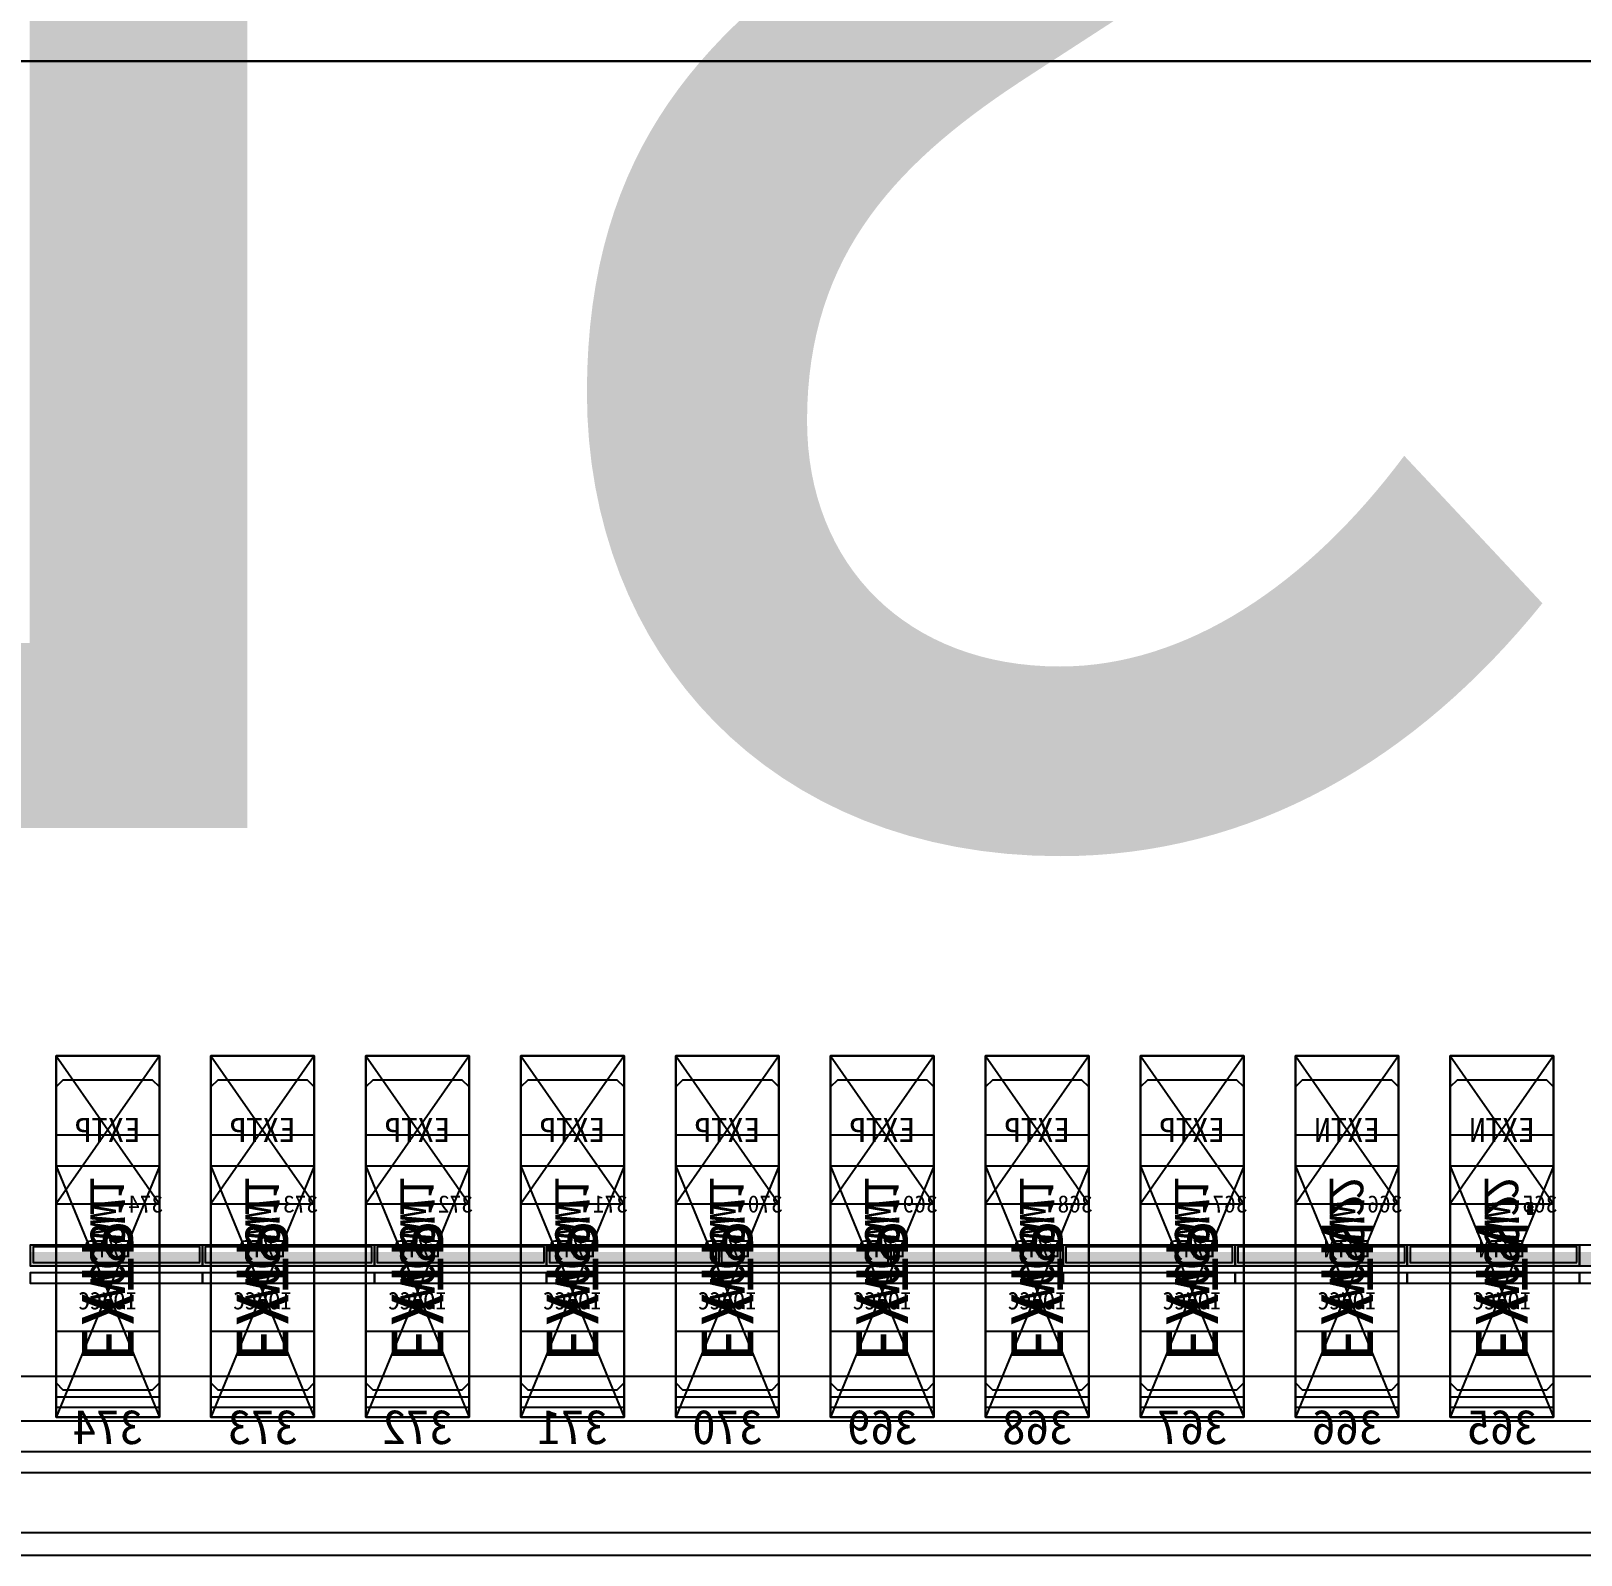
# Model space of a CAD drawing. Header units: millimetres. Extents: x 427 to 2444, y 137 to 817.
# Drawn here: x 1132.4971 to 1132.9473, y 300.7749 to 301.2176 of the extents above; entities that cross this region are included whole.
import ezdxf
from ezdxf.enums import TextEntityAlignment as Align

# ---------------------------------------------------------------- set-up
doc = ezdxf.new("R2010")
doc.units = ezdxf.units.MM
for name, color, linetype in [('L0', 211, 'Continuous'), ('L102', 91, 'Continuous'), ('L114', 213, 'Continuous'), ('L240', 60, 'Continuous'), ('L241', 200, 'Continuous'), ('L242', 51, 'Continuous'), ('L245', 53, 'Continuous'), ('L246', 93, 'Continuous'), ('L248', 171, 'Continuous'), ('L59', 140, 'Continuous'), ('L63', 4, 'Continuous'), ('L98', 150, 'Continuous')]:
    doc.layers.add(name, color=color, linetype=linetype)
doc.styles.add('txt', font='simhei.ttf')

# ---------------------------------------------------------------- blocks, each defined once
blk = doc.blocks.new('HX8394_F_PAD')
at = {"layer": 'L0'}
blk.add_lwpolyline([(-13.86, -0.4025), (-13.86, 0.4025), (13.86, 0.4025), (13.86, -0.4025), (-13.86, -0.4025)], close=True, dxfattribs=at)
at = {"layer": 'L241'}
blk.add_lwpolyline([(-13.9, -0.435), (-13.9, 0.435), (13.9, 0.435), (13.9, -0.435), (-13.9, -0.435)], close=True, dxfattribs=at)
at = {"layer": 'L242'}
for points in [[(2.7095, -0.3935), (2.7075, -0.3915), (2.7075, -0.3055), (2.7095, -0.3035), (2.7355, -0.3035), (2.7375, -0.3055), (2.7375, -0.3915), (2.7355, -0.3935), (2.7095, -0.3935)], [(2.7545, -0.3935), (2.7525, -0.3915), (2.7525, -0.3055), (2.7545, -0.3035), (2.7805, -0.3035), (2.7825, -0.3055), (2.7825, -0.3915), (2.7805, -0.3935), (2.7545, -0.3935)], [(2.7995, -0.3935), (2.7975, -0.3915), (2.7975, -0.3055), (2.7995, -0.3035), (2.8255, -0.3035), (2.8275, -0.3055), (2.8275, -0.3915), (2.8255, -0.3935), (2.7995, -0.3935)], [(2.8445, -0.3935), (2.8425, -0.3915), (2.8425, -0.3055), (2.8445, -0.3035), (2.8705, -0.3035), (2.8725, -0.3055), (2.8725, -0.3915), (2.8705, -0.3935), (2.8445, -0.3935)], [(2.8895, -0.3935), (2.8875, -0.3915), (2.8875, -0.3055), (2.8895, -0.3035), (2.9155, -0.3035), (2.9175, -0.3055), (2.9175, -0.3915), (2.9155, -0.3935), (2.8895, -0.3935)], [(2.9345, -0.3935), (2.9325, -0.3915), (2.9325, -0.3055), (2.9345, -0.3035), (2.9605, -0.3035), (2.9625, -0.3055), (2.9625, -0.3915), (2.9605, -0.3935), (2.9345, -0.3935)], [(2.9795, -0.3935), (2.9775, -0.3915), (2.9775, -0.3055), (2.9795, -0.3035), (3.0055, -0.3035), (3.0075, -0.3055), (3.0075, -0.3915), (3.0055, -0.3935), (2.9795, -0.3935)], [(3.0245, -0.3935), (3.0225, -0.3915), (3.0225, -0.3055), (3.0245, -0.3035), (3.0505, -0.3035), (3.0525, -0.3055), (3.0525, -0.3915), (3.0505, -0.3935), (3.0245, -0.3935)], [(3.0695, -0.3935), (3.0675, -0.3915), (3.0675, -0.3055), (3.0695, -0.3035), (3.0955, -0.3035), (3.0975, -0.3055), (3.0975, -0.3915), (3.0955, -0.3935), (3.0695, -0.3935)], [(3.1145, -0.3935), (3.1125, -0.3915), (3.1125, -0.3055), (3.1145, -0.3035), (3.1405, -0.3035), (3.1425, -0.3055), (3.1425, -0.3915), (3.1405, -0.3935), (3.1145, -0.3935)]]:
    blk.add_lwpolyline(points, close=True, dxfattribs=at)
at = {"layer": 'L240', "style": 'txt'}
for s, p in [('VCSW2', (2.7225, -0.3485)), ('VCSW2', (2.7675, -0.3485)), ('VCSW1', (2.8125, -0.3485)), ('VCSW1', (2.8575, -0.3485)), ('VCSW1', (2.9025, -0.3485)), ('VCSW1', (2.9475, -0.3485)), ('VCSW1', (2.9925, -0.3485)), ('VCSW1', (3.0375, -0.3485)), ('VCSW1', (3.0825, -0.3485)), ('VCSW1', (3.1275, -0.3485))]:
    blk.add_text(s, height=0.01, rotation=90, dxfattribs=at).set_placement(p, align=Align.MIDDLE_CENTER)
at = {"layer": 'L248', "style": 'txt'}
blk.add_text('27800x870(include SR&SL)', height=0.5, dxfattribs=at).set_placement((-0.381772, 0.019694), align=Align.MIDDLE_CENTER)
blk = doc.blocks.new('NTBUMP_73X30')
at = {"color": 5, "linetype": 'Continuous'}
blk.add_lwpolyline([(-0.015, 0.04), (0.015, -0.033), (0.015, 0.04), (-0.015, -0.033)], dxfattribs=at)
at = {"layer": 'L242', "color": 5}
blk.add_lwpolyline([(-0.015, -0.033), (-0.015, 0.04), (0.015, 0.04), (0.015, -0.033), (-0.015, -0.033)], close=True, dxfattribs=at)
blk = doc.blocks.new('ILI9881C_AA_NTBUMP_PM_875UM')
at = {"layer": 'L241'}
blk.add_lwpolyline([(-13.92, -0.4375), (-13.92, 0.4375), (13.92, 0.4375), (13.92, -0.4375), (-13.92, -0.4375)], close=True, dxfattribs=at)
for p in [(2.7225, -0.3645), (2.7675, -0.3645), (2.8125, -0.3645), (2.8575, -0.3645), (2.9025, -0.3645), (2.9475, -0.3645), (2.9925, -0.3645), (3.0375, -0.3645), (3.0825, -0.3645), (3.1275, -0.3645)]:
    blk.add_blockref('NTBUMP_73X30', p)
at = {"layer": 'L246', "style": 'txt'}
for s, p in [('EXTN', (2.7225, -0.361)), ('EXTN', (2.7675, -0.361)), ('EXTP', (2.8125, -0.361)), ('EXTP', (2.8575, -0.361)), ('EXTP', (2.9025, -0.361)), ('EXTP', (2.9475, -0.361)), ('EXTP', (2.9925, -0.361)), ('EXTP', (3.0375, -0.361)), ('EXTP', (3.0825, -0.361)), ('EXTP', (3.1275, -0.361))]:
    blk.add_text(s, height=0.015, rotation=90, dxfattribs=at).set_placement(p, align=Align.MIDDLE_CENTER)
for s, p in [('365', (2.7225, -0.400279)), ('366', (2.7675, -0.400279)), ('367', (2.8125, -0.400279)), ('368', (2.8575, -0.400279)), ('369', (2.9025, -0.400279)), ('370', (2.9475, -0.400279)), ('371', (2.9925, -0.400279)), ('372', (3.0375, -0.400279)), ('373', (3.0825, -0.400279)), ('374', (3.1275, -0.400279))]:
    blk.add_text(s, height=0.01, dxfattribs=at).set_placement(p, align=Align.MIDDLE_CENTER)
blk = doc.blocks.new('INPUT_BUMP')
at = {"layer": 'L102'}
for points in [[(0.014, 0.04), (0.014, 0.041), (0.015, 0.041), (0.015, 0.04), (0.014, 0.04)], [(0.015, 0.04), (0.015, 0.041), (0.016, 0.041), (0.016, 0.04), (0.015, 0.04)], [(0.014, 0.039), (0.014, 0.04), (0.015, 0.04), (0.015, 0.039), (0.014, 0.039)], [(0.015, 0.039), (0.015, 0.04), (0.016, 0.04), (0.016, 0.039), (0.015, 0.039)]]:
    blk.add_lwpolyline(points, close=True, dxfattribs=at)
at = {"layer": 'L242'}
blk.add_lwpolyline([(0, 0.01), (0, 0.08), (0.03, 0.08), (0.03, 0.01), (0, 0.01)], close=True, dxfattribs=at)
blk = doc.blocks.new('JD9365Z_PAD_20170829_Y880')
at = {"layer": 'L241'}
blk.add_lwpolyline([(-13.95, -0.41), (-13.95, 0.41), (13.95, 0.41), (13.95, -0.41), (-13.95, -0.41)], close=True, dxfattribs=at)
at = {"row_count": 1, "column_count": 554, "row_spacing": 0.08, "column_spacing": 0.045}
blk.add_blockref('INPUT_BUMP', (-12.4575, -0.401), dxfattribs=at)
at = {"layer": 'L240', "style": 'txt'}
for p in [(2.7225, -0.360167), (2.7675, -0.360167), (2.8125, -0.360167), (2.8575, -0.360167), (2.9025, -0.360167), (2.9475, -0.360167), (2.9925, -0.360167), (3.0375, -0.360167), (3.0825, -0.360167), (3.1275, -0.360167)]:
    blk.add_text('IOVCC', height=0.005, dxfattribs=at).set_placement(p, align=Align.MIDDLE_CENTER)
blk = doc.blocks.new('NV3052C3P_BUMP_ORI_20190911')
at = {"layer": 'L241'}
blk.add_lwpolyline([(-13.8, -0.398), (-13.8, 0.398), (13.8, 0.398), (13.8, -0.398), (-13.8, -0.398)], close=True, dxfattribs=at)
at = {"layer": 'L242'}
for points in [[(2.7075, -0.385), (2.7075, -0.337), (2.7375, -0.337), (2.7375, -0.385), (2.7075, -0.385)], [(2.7525, -0.385), (2.7525, -0.337), (2.7825, -0.337), (2.7825, -0.385), (2.7525, -0.385)], [(2.7975, -0.385), (2.7975, -0.337), (2.8275, -0.337), (2.8275, -0.385), (2.7975, -0.385)], [(2.8425, -0.385), (2.8425, -0.337), (2.8725, -0.337), (2.8725, -0.385), (2.8425, -0.385)], [(2.8875, -0.385), (2.8875, -0.337), (2.9175, -0.337), (2.9175, -0.385), (2.8875, -0.385)], [(2.9325, -0.385), (2.9325, -0.337), (2.9625, -0.337), (2.9625, -0.385), (2.9325, -0.385)], [(2.9775, -0.385), (2.9775, -0.337), (3.0075, -0.337), (3.0075, -0.385), (2.9775, -0.385)], [(3.0225, -0.385), (3.0225, -0.337), (3.0525, -0.337), (3.0525, -0.385), (3.0225, -0.385)], [(3.0675, -0.385), (3.0675, -0.337), (3.0975, -0.337), (3.0975, -0.385), (3.0675, -0.385)], [(3.1125, -0.385), (3.1125, -0.337), (3.1425, -0.337), (3.1425, -0.385), (3.1125, -0.385)]]:
    blk.add_lwpolyline(points, close=True, dxfattribs=at)
at = {"layer": 'L245', "style": 'txt'}
for s, p in [('EXTN', (2.722473, -0.361)), ('EXTN', (2.767473, -0.361)), ('EXTP', (2.812473, -0.361)), ('EXTP', (2.857473, -0.361)), ('EXTP', (2.902473, -0.361)), ('EXTP', (2.947473, -0.361)), ('EXTP', (2.992473, -0.361)), ('EXTP', (3.037473, -0.361)), ('EXTP', (3.082473, -0.361)), ('EXTP', (3.127473, -0.361))]:
    blk.add_text(s, height=0.005, dxfattribs=at).set_placement(p, align=Align.MIDDLE_CENTER)
blk = doc.blocks.new('BUMP_30_76')
at = {"layer": 'L242'}
blk.add_lwpolyline([(-0.015, -0.0195), (-0.015, 0.0565), (0.015, 0.0565), (0.015, -0.0195), (-0.015, -0.0195)], close=True, dxfattribs=at)
blk = doc.blocks.new('FL11283_A_OTHER')
at = {"layer": 'L102'}
blk.add_lwpolyline([(0, 0), (0, 0.41), (13.86, 0.41), (13.86, 0), (0, 0)], close=True, dxfattribs=at)
at = {"layer": 'L241'}
blk.add_lwpolyline([(-13.86, -0.41), (-13.86, 0.41), (13.86, 0.41), (13.86, 0.404), (-13.854, 0.404), (-13.854, -0.404), (13.854, -0.404), (13.854, 0.404), (13.86, 0.404), (13.86, -0.41), (-13.86, -0.41)], close=True, dxfattribs=at)
at = {"layer": 'L59'}
for points in [[(-13.86, -0.41), (-13.86, 0.41), (13.86, 0.41), (13.86, -0.41), (-13.86, -0.41)], [(0, -0.41), (0, 0), (13.86, 0), (13.86, -0.41), (0, -0.41)]]:
    blk.add_lwpolyline(points, close=True, dxfattribs=at)
for p in [(2.7225, -0.3685), (2.7675, -0.3685), (2.8125, -0.3685), (2.8575, -0.3685), (2.9025, -0.3685), (2.9475, -0.3685), (2.9925, -0.3685), (3.0375, -0.3685), (3.0825, -0.3685), (3.1275, -0.3685)]:
    blk.add_blockref('BUMP_30_76', p)
at = {"layer": 'L102', "style": 'txt'}
for s, p in [('VCSW2', (2.7225, -0.346)), ('VCSW2', (2.7675, -0.346)), ('VCSW1', (2.8125, -0.346)), ('VCSW1', (2.8575, -0.346)), ('VCSW1', (2.9025, -0.346)), ('VCSW1', (2.9475, -0.346)), ('VCSW1', (2.9925, -0.346)), ('VCSW1', (3.0375, -0.346)), ('VCSW1', (3.0825, -0.346)), ('VCSW1', (3.1275, -0.346))]:
    blk.add_text(s, height=0.01, rotation=90, dxfattribs=at).set_placement(p, align=Align.MIDDLE_CENTER)
blk = doc.blocks.new('GC9702_ANALOG_PAD_BUMP')
at = {"color": 5, "linetype": 'Continuous'}
blk.add_lwpolyline([(-0.015, 0.0215), (0.015, -0.0215), (0.015, 0.0215), (-0.015, -0.0215)], dxfattribs=at)
at = {"layer": 'L242', "color": 5}
blk.add_lwpolyline([(-0.015, -0.0215), (-0.015, 0.0215), (0.015, 0.0215), (0.015, -0.0215), (-0.015, -0.0215)], close=True, dxfattribs=at)
blk = doc.blocks.new('GC9702_BUMP_NOCOMPENSATION')
at = {"layer": 'L114'}
for points in [[(2.71351, -0.3622), (2.71351, -0.3619), (2.71498, -0.3619), (2.71498, -0.3622), (2.71351, -0.3622)], [(2.71351, -0.3631), (2.71351, -0.3628), (2.71498, -0.3628), (2.71498, -0.3631), (2.71351, -0.3631)], [(2.71351, -0.364), (2.71351, -0.3637), (2.71498, -0.3637), (2.71498, -0.364), (2.71351, -0.364)], [(2.71351, -0.3649), (2.71351, -0.3646), (2.71498, -0.3646), (2.71498, -0.3649), (2.71351, -0.3649)], [(2.65, -0.38), (2.65, -0.374), (2.7, -0.374), (2.7, -0.38), (2.65, -0.38)], [(2.65, -0.38), (2.65, -0.374), (2.7, -0.374), (2.7, -0.38), (2.65, -0.38)], [(2.7, -0.38), (2.7, -0.374), (2.75, -0.374), (2.75, -0.38), (2.7, -0.38)], [(2.7, -0.38), (2.7, -0.374), (2.75, -0.374), (2.75, -0.38), (2.7, -0.38)], [(2.70074, -0.379), (2.70074, -0.37443), (2.74918, -0.37443), (2.74918, -0.379), (2.70074, -0.379)], [(2.70074, -0.379), (2.70074, -0.37443), (2.74918, -0.37443), (2.74918, -0.379), (2.70074, -0.379)], [(2.75, -0.38), (2.75, -0.374), (2.8, -0.374), (2.8, -0.38), (2.75, -0.38)], [(2.75, -0.38), (2.75, -0.374), (2.8, -0.374), (2.8, -0.38), (2.75, -0.38)], [(2.75074, -0.379), (2.75074, -0.37443), (2.79918, -0.37443), (2.79918, -0.379), (2.75074, -0.379)], [(2.75074, -0.379), (2.75074, -0.37443), (2.79918, -0.37443), (2.79918, -0.379), (2.75074, -0.379)], [(2.8, -0.38), (2.8, -0.374), (2.85, -0.374), (2.85, -0.38), (2.8, -0.38)], [(2.8, -0.38), (2.8, -0.374), (2.85, -0.374), (2.85, -0.38), (2.8, -0.38)], [(2.80074, -0.379), (2.80074, -0.37443), (2.84918, -0.37443), (2.84918, -0.379), (2.80074, -0.379)], [(2.80074, -0.379), (2.80074, -0.37443), (2.84918, -0.37443), (2.84918, -0.379), (2.80074, -0.379)], [(2.85, -0.38), (2.85, -0.374), (2.9, -0.374), (2.9, -0.38), (2.85, -0.38)], [(2.85, -0.38), (2.85, -0.374), (2.9, -0.374), (2.9, -0.38), (2.85, -0.38)], [(2.85074, -0.379), (2.85074, -0.37443), (2.89918, -0.37443), (2.89918, -0.379), (2.85074, -0.379)], [(2.85074, -0.379), (2.85074, -0.37443), (2.89918, -0.37443), (2.89918, -0.379), (2.85074, -0.379)], [(2.9, -0.38), (2.9, -0.374), (2.95, -0.374), (2.95, -0.38), (2.9, -0.38)], [(2.9, -0.38), (2.9, -0.374), (2.95, -0.374), (2.95, -0.38), (2.9, -0.38)], [(2.90074, -0.379), (2.90074, -0.37443), (2.94918, -0.37443), (2.94918, -0.379), (2.90074, -0.379)], [(2.90074, -0.379), (2.90074, -0.37443), (2.94918, -0.37443), (2.94918, -0.379), (2.90074, -0.379)], [(2.95, -0.38), (2.95, -0.374), (3, -0.374), (3, -0.38), (2.95, -0.38)], [(2.95, -0.38), (2.95, -0.374), (3, -0.374), (3, -0.38), (2.95, -0.38)], [(2.95074, -0.379), (2.95074, -0.37443), (2.99918, -0.37443), (2.99918, -0.379), (2.95074, -0.379)], [(2.95074, -0.379), (2.95074, -0.37443), (2.99918, -0.37443), (2.99918, -0.379), (2.95074, -0.379)], [(3, -0.38), (3, -0.374), (3.05, -0.374), (3.05, -0.38), (3, -0.38)], [(3, -0.38), (3, -0.374), (3.05, -0.374), (3.05, -0.38), (3, -0.38)], [(3.00074, -0.379), (3.00074, -0.37443), (3.04918, -0.37443), (3.04918, -0.379), (3.00074, -0.379)], [(3.00074, -0.379), (3.00074, -0.37443), (3.04918, -0.37443), (3.04918, -0.379), (3.00074, -0.379)], [(3.05, -0.38), (3.05, -0.374), (3.1, -0.374), (3.1, -0.38), (3.05, -0.38)], [(3.05, -0.38), (3.05, -0.374), (3.1, -0.374), (3.1, -0.38), (3.05, -0.38)], [(3.05074, -0.379), (3.05074, -0.37443), (3.09918, -0.37443), (3.09918, -0.379), (3.05074, -0.379)], [(3.05074, -0.379), (3.05074, -0.37443), (3.09918, -0.37443), (3.09918, -0.379), (3.05074, -0.379)], [(3.1, -0.38), (3.1, -0.374), (3.15, -0.374), (3.15, -0.38), (3.1, -0.38)], [(3.1, -0.38), (3.1, -0.374), (3.15, -0.374), (3.15, -0.38), (3.1, -0.38)], [(3.10074, -0.379), (3.10074, -0.37443), (3.14918, -0.37443), (3.14918, -0.379), (3.10074, -0.379)], [(3.10074, -0.379), (3.10074, -0.37443), (3.14918, -0.37443), (3.14918, -0.379), (3.10074, -0.379)]]:
    blk.add_lwpolyline(points, close=True, dxfattribs=at)
at = {"layer": 'L114', "const_width": 0.004}
for points in [[(2.65, -0.378), (2.7, -0.378)], [(2.65, -0.378), (2.7, -0.378)], [(2.65, -0.378), (2.7, -0.378)], [(2.65, -0.378), (2.7, -0.378)], [(2.7, -0.378), (2.75, -0.378)], [(2.7, -0.378), (2.75, -0.378)], [(2.7, -0.378), (2.75, -0.378)], [(2.7, -0.378), (2.75, -0.378)], [(2.75, -0.378), (2.8, -0.378)], [(2.75, -0.378), (2.8, -0.378)], [(2.75, -0.378), (2.8, -0.378)], [(2.75, -0.378), (2.8, -0.378)], [(2.8, -0.378), (2.85, -0.378)], [(2.8, -0.378), (2.85, -0.378)], [(2.8, -0.378), (2.85, -0.378)], [(2.8, -0.378), (2.85, -0.378)], [(2.85, -0.378), (2.9, -0.378)], [(2.85, -0.378), (2.9, -0.378)], [(2.85, -0.378), (2.9, -0.378)], [(2.85, -0.378), (2.9, -0.378)], [(2.9, -0.378), (2.95, -0.378)], [(2.9, -0.378), (2.95, -0.378)], [(2.9, -0.378), (2.95, -0.378)], [(2.9, -0.378), (2.95, -0.378)], [(2.95, -0.378), (3, -0.378)], [(2.95, -0.378), (3, -0.378)], [(2.95, -0.378), (3, -0.378)], [(2.95, -0.378), (3, -0.378)], [(3, -0.378), (3.05, -0.378)], [(3, -0.378), (3.05, -0.378)], [(3, -0.378), (3.05, -0.378)], [(3, -0.378), (3.05, -0.378)], [(3.05, -0.378), (3.1, -0.378)], [(3.05, -0.378), (3.1, -0.378)], [(3.05, -0.378), (3.1, -0.378)], [(3.05, -0.378), (3.1, -0.378)], [(3.1, -0.378), (3.15, -0.378)], [(3.1, -0.378), (3.15, -0.378)], [(3.1, -0.378), (3.15, -0.378)], [(3.1, -0.378), (3.15, -0.378)]]:
    blk.add_lwpolyline(points, dxfattribs=at)
at = {"layer": 'L241'}
for points in [[(2.65, -0.385), (2.65, -0.382), (2.7, -0.382), (2.7, -0.385), (2.65, -0.385)], [(2.65, -0.385), (2.65, -0.382), (2.7, -0.382), (2.7, -0.385), (2.65, -0.385)], [(2.7, -0.385), (2.7, -0.382), (2.75, -0.382), (2.75, -0.385), (2.7, -0.385)], [(2.7, -0.385), (2.7, -0.382), (2.75, -0.382), (2.75, -0.385), (2.7, -0.385)], [(2.75, -0.385), (2.75, -0.382), (2.8, -0.382), (2.8, -0.385), (2.75, -0.385)], [(2.75, -0.385), (2.75, -0.382), (2.8, -0.382), (2.8, -0.385), (2.75, -0.385)], [(2.8, -0.385), (2.8, -0.382), (2.85, -0.382), (2.85, -0.385), (2.8, -0.385)], [(2.8, -0.385), (2.8, -0.382), (2.85, -0.382), (2.85, -0.385), (2.8, -0.385)], [(2.85, -0.385), (2.85, -0.382), (2.9, -0.382), (2.9, -0.385), (2.85, -0.385)], [(2.85, -0.385), (2.85, -0.382), (2.9, -0.382), (2.9, -0.385), (2.85, -0.385)], [(2.9, -0.385), (2.9, -0.382), (2.95, -0.382), (2.95, -0.385), (2.9, -0.385)], [(2.9, -0.385), (2.9, -0.382), (2.95, -0.382), (2.95, -0.385), (2.9, -0.385)], [(2.95, -0.385), (2.95, -0.382), (3, -0.382), (3, -0.385), (2.95, -0.385)], [(2.95, -0.385), (2.95, -0.382), (3, -0.382), (3, -0.385), (2.95, -0.385)], [(3, -0.385), (3, -0.382), (3.05, -0.382), (3.05, -0.385), (3, -0.385)], [(3, -0.385), (3, -0.382), (3.05, -0.382), (3.05, -0.385), (3, -0.385)], [(3.05, -0.385), (3.05, -0.382), (3.1, -0.382), (3.1, -0.385), (3.05, -0.385)], [(3.05, -0.385), (3.05, -0.382), (3.1, -0.382), (3.1, -0.385), (3.05, -0.385)], [(3.1, -0.385), (3.1, -0.382), (3.15, -0.382), (3.15, -0.385), (3.1, -0.385)], [(3.1, -0.385), (3.1, -0.382), (3.15, -0.382), (3.15, -0.385), (3.1, -0.385)]]:
    blk.add_lwpolyline(points, close=True, dxfattribs=at)
at = {"row_count": 1, "column_count": 554, "row_spacing": 0.043, "column_spacing": 0.045}
blk.add_blockref('GC9702_ANALOG_PAD_BUMP', (-12.4425, -0.3405), dxfattribs=at)
at = {"layer": 'L114', "style": 'txt'}
for s, p in [('365', (2.7115, -0.362)), ('366', (2.7565, -0.362)), ('367', (2.8015, -0.362)), ('368', (2.8465, -0.362)), ('369', (2.8915, -0.362)), ('370', (2.9365, -0.362)), ('371', (2.9815, -0.362)), ('372', (3.0265, -0.362)), ('373', (3.0715, -0.362)), ('374', (3.1165, -0.362))]:
    blk.add_text(s, height=0.005, dxfattribs=at).set_placement(p, align=Align.MIDDLE_CENTER)
at = {"layer": 'L98', "style": 'txt'}
for s, p in [('EXTN', (2.7225, -0.3405)), ('EXTN', (2.7675, -0.3405)), ('EXTP', (2.8125, -0.3405)), ('EXTP', (2.8575, -0.3405)), ('EXTP', (2.9025, -0.3405)), ('EXTP', (2.9475, -0.3405)), ('EXTP', (2.9925, -0.3405)), ('EXTP', (3.0375, -0.3405)), ('EXTP', (3.0825, -0.3405)), ('EXTP', (3.1275, -0.3405))]:
    blk.add_text(s, height=0.007, dxfattribs=at).set_placement(p, align=Align.MIDDLE_CENTER)
blk = doc.blocks.new('IC_GDS_ALL')
for name, p in [('ILI9881C_AA_NTBUMP_PM_875UM', (0, 0)), ('HX8394_F_PAD', (0, 0.004)), ('GC9702_BUMP_NOCOMPENSATION', (0, 0.0265)), ('NV3052C3P_BUMP_ORI_20190911', (0, 0.0125)), ('JD9365Z_PAD_20170829_Y880', (0, -0.0035)), ('FL11283_A_OTHER', (0, -0.0035))]:
    blk.add_blockref(name, p)
blk = doc.blocks.new('INPUT_PAD')
at = {"layer": 'L63'}
blk.add_lwpolyline([(0.01, -0.043), (0.01, 0.062), (0.04, 0.062), (0.04, -0.043), (0.01, -0.043)], close=True, dxfattribs=at)
blk = doc.blocks.new('IC_PAD_ALL')
at = {"row_count": 1, "column_count": 554, "row_spacing": 0.109, "column_spacing": 0.045}
blk.add_blockref('INPUT_PAD', (1.18, 0), dxfattribs=at)
blk = doc.blocks.new('IC_ALL')
at = {"yscale": -1, "rotation": 180}
blk.add_blockref('IC_GDS_ALL', (14, 0.4375), dxfattribs=at)
blk.add_blockref('IC_PAD_ALL', (0.3525, 0.083))
blk = doc.blocks.new('IC_FPC_OLB_ALL')
blk.add_blockref('IC_ALL', (1.188, 1.0245))

msp = doc.modelspace()

# ---------------------------------------------------------------- block references
msp.add_blockref('IC_FPC_OLB_ALL', (1120.45883, 299.75037))

doc.saveas('drawing.dxf')
